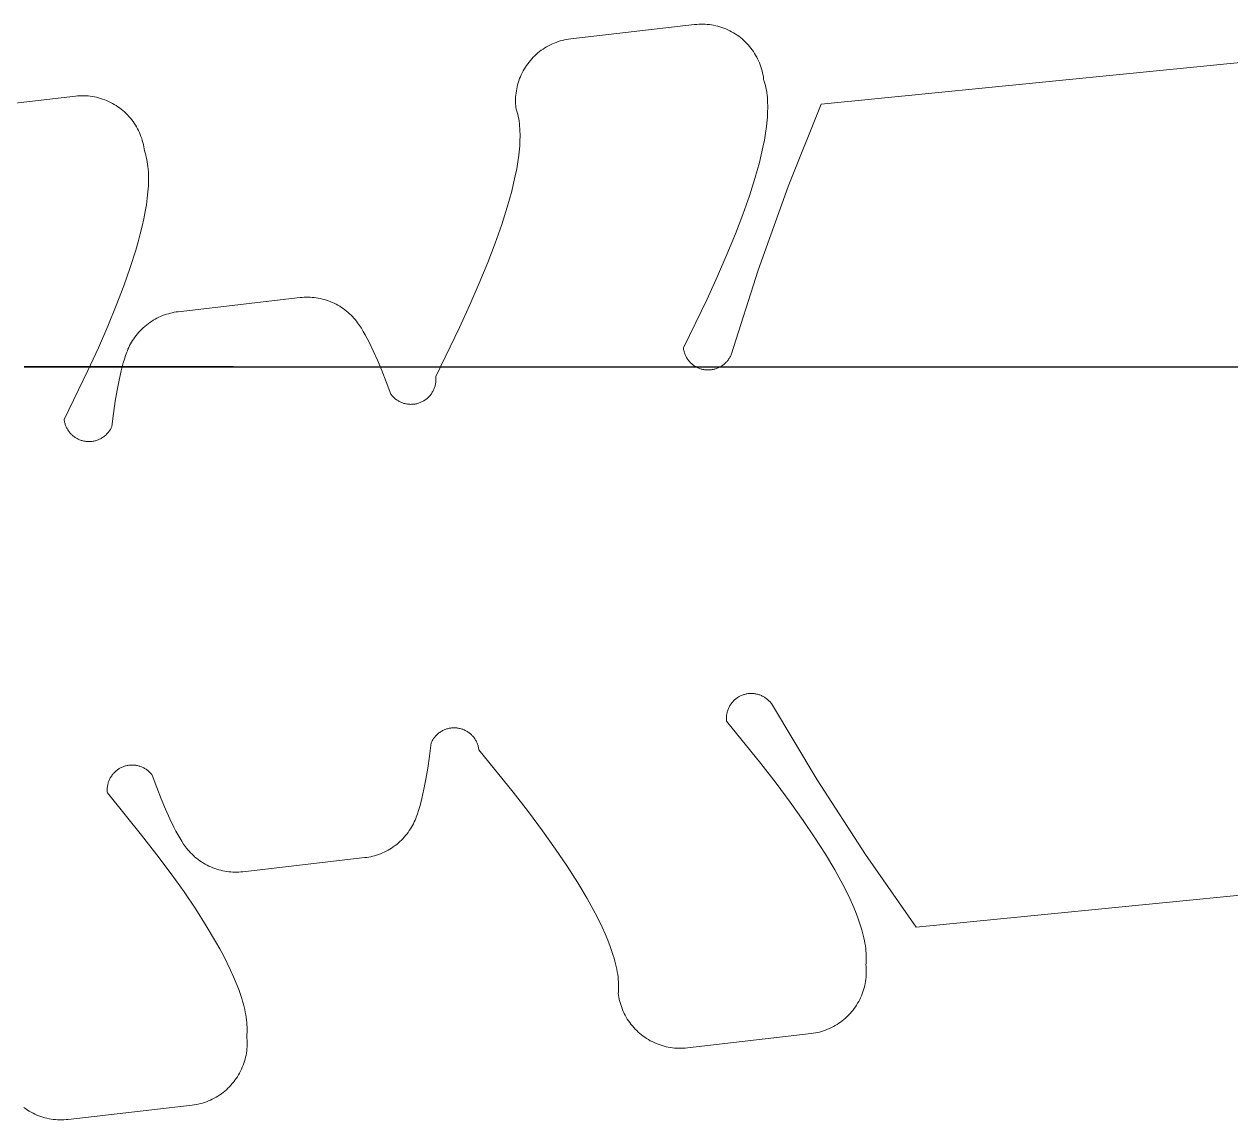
# Model space of a CAD drawing. Header units: millimetres. Extents: x 3958 to 4577, y -3023 to -2712.
# Drawn here: x 4330.97 to 4369.69, y -2828.69 to -2793.54 of the extents above; entities that cross this region are included whole.
import ezdxf

# ---------------------------------------------------------------- set-up
doc = ezdxf.new("R2010")
doc.units = ezdxf.units.MM
doc.header["$MEASUREMENT"] = 0
doc.layers.add('Default', color=6, linetype='Continuous', true_color=0xff00ff)
doc.layers.add('Layer 02', color=3, linetype='Continuous', lineweight=0, true_color=0x00ff00)

msp = doc.modelspace()

# ---------------------------------------------------------------- linework, layer by layer
at = {"layer": 'Default'}
for p, q in [((4337.696, -2804.534), (4330.979, -2804.534)), ((4330.979, -2804.534), (4550.979, -2804.534))]:
    msp.add_line(p, q, dxfattribs=at)
at = {"layer": 'Layer 02'}
for p, q in [((4352.486, -2793.554), (4348.512, -2794.014)), ((4352.554, -2793.548), (4352.486, -2793.554)), ((4352.622, -2793.543), (4352.554, -2793.548)), ((4352.69, -2793.541), (4352.622, -2793.543)), ((4352.758, -2793.542), (4352.69, -2793.541)), ((4352.827, -2793.544), (4352.758, -2793.542)), ((4352.895, -2793.549), (4352.827, -2793.544)), ((4352.963, -2793.557), (4352.895, -2793.549)), ((4353.03, -2793.566), (4352.963, -2793.557)), ((4353.097, -2793.578), (4353.03, -2793.566)), ((4353.164, -2793.592), (4353.097, -2793.578)), ((4353.23, -2793.609), (4353.164, -2793.592)), ((4353.296, -2793.627), (4353.23, -2793.609)), ((4353.361, -2793.648), (4353.296, -2793.627)), ((4353.425, -2793.671), (4353.361, -2793.648)), ((4348.31, -2794.048), (4348.244, -2794.063)), ((4348.377, -2794.034), (4348.31, -2794.048)), ((4348.444, -2794.023), (4348.377, -2794.034)), ((4348.512, -2794.014), (4348.444, -2794.023)), ((4353.489, -2793.697), (4353.425, -2793.671)), ((4353.551, -2793.724), (4353.489, -2793.697)), ((4353.613, -2793.754), (4353.551, -2793.724)), ((4353.673, -2793.786), (4353.613, -2793.754)), ((4353.733, -2793.819), (4353.673, -2793.786)), ((4353.791, -2793.855), (4353.733, -2793.819)), ((4353.848, -2793.893), (4353.791, -2793.855)), ((4353.904, -2793.932), (4353.848, -2793.893)), ((4353.958, -2793.974), (4353.904, -2793.932)), ((4354.011, -2794.017), (4353.958, -2793.974)), ((4354.062, -2794.062), (4354.011, -2794.017)), ((4380.603, -2793.724), (4356.544, -2796.105)), ((4347.513, -2794.422), (4347.46, -2794.465)), ((4347.568, -2794.381), (4347.513, -2794.422)), ((4347.624, -2794.342), (4347.568, -2794.381)), ((4347.681, -2794.305), (4347.624, -2794.342)), ((4347.74, -2794.27), (4347.681, -2794.305)), ((4347.799, -2794.236), (4347.74, -2794.27)), ((4347.86, -2794.205), (4347.799, -2794.236)), ((4347.922, -2794.176), (4347.86, -2794.205)), ((4347.985, -2794.149), (4347.922, -2794.176)), ((4348.048, -2794.125), (4347.985, -2794.149)), ((4348.113, -2794.102), (4348.048, -2794.125)), ((4348.178, -2794.082), (4348.113, -2794.102)), ((4348.244, -2794.063), (4348.178, -2794.082)), ((4354.112, -2794.109), (4354.062, -2794.062)), ((4354.16, -2794.158), (4354.112, -2794.109)), ((4354.206, -2794.208), (4354.16, -2794.158)), ((4354.251, -2794.259), (4354.206, -2794.208)), ((4354.293, -2794.313), (4354.251, -2794.259)), ((4354.335, -2794.367), (4354.293, -2794.313)), ((4354.374, -2794.423), (4354.335, -2794.367)), ((4354.411, -2794.48), (4354.374, -2794.423)), ((4347.133, -2794.812), (4347.093, -2794.868)), ((4347.174, -2794.758), (4347.133, -2794.812)), ((4347.218, -2794.705), (4347.174, -2794.758)), ((4347.263, -2794.654), (4347.218, -2794.705)), ((4347.31, -2794.604), (4347.263, -2794.654)), ((4347.358, -2794.556), (4347.31, -2794.604)), ((4347.408, -2794.51), (4347.358, -2794.556)), ((4347.46, -2794.465), (4347.408, -2794.51)), ((4354.446, -2794.539), (4354.411, -2794.48)), ((4354.479, -2794.599), (4354.446, -2794.539)), ((4354.51, -2794.659), (4354.479, -2794.599)), ((4354.539, -2794.721), (4354.51, -2794.659)), ((4354.566, -2794.784), (4354.539, -2794.721)), ((4354.591, -2794.848), (4354.566, -2794.784)), ((4346.925, -2795.164), (4346.897, -2795.227)), ((4346.954, -2795.103), (4346.925, -2795.164)), ((4346.986, -2795.042), (4346.954, -2795.103)), ((4347.02, -2794.983), (4346.986, -2795.042)), ((4347.056, -2794.925), (4347.02, -2794.983)), ((4347.093, -2794.868), (4347.056, -2794.925)), ((4354.614, -2794.912), (4354.591, -2794.848)), ((4354.634, -2794.977), (4354.614, -2794.912)), ((4354.652, -2795.043), (4354.634, -2794.977)), ((4354.668, -2795.11), (4354.652, -2795.043)), ((4354.682, -2795.176), (4354.668, -2795.11)), ((4354.693, -2795.244), (4354.682, -2795.176)), ((4346.793, -2795.552), (4346.779, -2795.618)), ((4346.809, -2795.485), (4346.793, -2795.552)), ((4346.828, -2795.42), (4346.809, -2795.485)), ((4346.849, -2795.355), (4346.828, -2795.42)), ((4346.872, -2795.29), (4346.849, -2795.355)), ((4346.897, -2795.227), (4346.872, -2795.29)), ((4354.702, -2795.312), (4354.693, -2795.244)), ((4354.713, -2795.344), (4354.702, -2795.312)), ((4354.724, -2795.377), (4354.713, -2795.344)), ((4354.734, -2795.411), (4354.724, -2795.377)), ((4354.743, -2795.445), (4354.734, -2795.411)), ((4354.761, -2795.515), (4354.743, -2795.445)), ((4354.777, -2795.587), (4354.761, -2795.515)), ((4354.791, -2795.661), (4354.777, -2795.587)), ((4332.618, -2795.851), (4328.644, -2796.31)), ((4332.686, -2795.844), (4332.618, -2795.851)), ((4332.754, -2795.84), (4332.686, -2795.844)), ((4332.822, -2795.838), (4332.754, -2795.84)), ((4332.891, -2795.838), (4332.822, -2795.838)), ((4332.959, -2795.841), (4332.891, -2795.838)), ((4333.027, -2795.846), (4332.959, -2795.841)), ((4333.095, -2795.853), (4333.027, -2795.846)), ((4333.162, -2795.863), (4333.095, -2795.853)), ((4333.23, -2795.875), (4333.162, -2795.863)), ((4333.297, -2795.889), (4333.23, -2795.875)), ((4333.363, -2795.905), (4333.297, -2795.889)), ((4333.428, -2795.924), (4333.363, -2795.905)), ((4333.493, -2795.945), (4333.428, -2795.924)), ((4333.558, -2795.968), (4333.493, -2795.945)), ((4333.621, -2795.993), (4333.558, -2795.968)), ((4346.745, -2795.889), (4346.742, -2795.957)), ((4346.742, -2795.957), (4346.742, -2796.026)), ((4346.75, -2795.821), (4346.745, -2795.889)), ((4346.757, -2795.753), (4346.75, -2795.821)), ((4346.767, -2795.686), (4346.757, -2795.753)), ((4346.779, -2795.618), (4346.767, -2795.686)), ((4354.803, -2795.738), (4354.791, -2795.661)), ((4354.813, -2795.816), (4354.803, -2795.738)), ((4354.821, -2795.897), (4354.813, -2795.816)), ((4354.827, -2795.98), (4354.821, -2795.897)), ((4354.831, -2796.066), (4354.827, -2795.98)), ((4333.684, -2796.021), (4333.621, -2795.993)), ((4333.745, -2796.05), (4333.684, -2796.021)), ((4333.806, -2796.082), (4333.745, -2796.05)), ((4333.865, -2796.116), (4333.806, -2796.082)), ((4333.923, -2796.152), (4333.865, -2796.116)), ((4333.98, -2796.189), (4333.923, -2796.152)), ((4334.036, -2796.229), (4333.98, -2796.189)), ((4334.09, -2796.27), (4334.036, -2796.229)), ((4334.143, -2796.314), (4334.09, -2796.27)), ((4334.194, -2796.359), (4334.143, -2796.314)), ((4334.244, -2796.406), (4334.194, -2796.359)), ((4346.742, -2796.026), (4346.744, -2796.094)), ((4346.744, -2796.094), (4346.748, -2796.162)), ((4346.748, -2796.162), (4346.755, -2796.23)), ((4346.755, -2796.23), (4346.766, -2796.263)), ((4346.766, -2796.263), (4346.777, -2796.296)), ((4346.777, -2796.296), (4346.787, -2796.329)), ((4346.787, -2796.329), (4346.796, -2796.363)), ((4346.796, -2796.363), (4346.814, -2796.433)), ((4354.827, -2796.429), (4354.831, -2796.335)), ((4354.833, -2796.153), (4354.831, -2796.066)), ((4354.831, -2796.335), (4354.833, -2796.243)), ((4354.833, -2796.243), (4354.833, -2796.153)), ((4356.544, -2796.105), (4355.489, -2798.753)), ((4334.292, -2796.454), (4334.244, -2796.406)), ((4334.338, -2796.504), (4334.292, -2796.454)), ((4334.383, -2796.556), (4334.338, -2796.504)), ((4334.426, -2796.609), (4334.383, -2796.556)), ((4334.467, -2796.664), (4334.426, -2796.609)), ((4334.506, -2796.72), (4334.467, -2796.664)), ((4334.543, -2796.777), (4334.506, -2796.72)), ((4346.814, -2796.433), (4346.83, -2796.505)), ((4346.83, -2796.505), (4346.844, -2796.58)), ((4346.844, -2796.58), (4346.856, -2796.656)), ((4346.856, -2796.656), (4346.866, -2796.735)), ((4346.866, -2796.735), (4346.873, -2796.816)), ((4354.792, -2796.827), (4354.813, -2796.623)), ((4354.813, -2796.623), (4354.821, -2796.525)), ((4354.821, -2796.525), (4354.827, -2796.429)), ((4334.578, -2796.836), (4334.543, -2796.777)), ((4334.612, -2796.895), (4334.578, -2796.836)), ((4334.643, -2796.956), (4334.612, -2796.895)), ((4334.672, -2797.018), (4334.643, -2796.956)), ((4334.699, -2797.081), (4334.672, -2797.018)), ((4334.723, -2797.144), (4334.699, -2797.081)), ((4334.746, -2797.209), (4334.723, -2797.144)), ((4346.873, -2796.816), (4346.879, -2796.899)), ((4346.879, -2796.899), (4346.883, -2796.984)), ((4346.883, -2796.984), (4346.885, -2797.072)), ((4346.885, -2797.072), (4346.886, -2797.161)), ((4354.725, -2797.26), (4354.762, -2797.039)), ((4354.762, -2797.039), (4354.792, -2796.827)), ((4334.766, -2797.274), (4334.746, -2797.209)), ((4334.785, -2797.34), (4334.766, -2797.274)), ((4334.8, -2797.406), (4334.785, -2797.34)), ((4334.814, -2797.473), (4334.8, -2797.406)), ((4334.825, -2797.54), (4334.814, -2797.473)), ((4346.874, -2797.444), (4346.866, -2797.542)), ((4346.88, -2797.347), (4346.874, -2797.444)), ((4346.884, -2797.253), (4346.88, -2797.347)), ((4346.886, -2797.161), (4346.884, -2797.253)), ((4354.627, -2797.729), (4354.68, -2797.49)), ((4354.68, -2797.49), (4354.725, -2797.26)), ((4334.834, -2797.608), (4334.825, -2797.54)), ((4334.845, -2797.641), (4334.834, -2797.608)), ((4334.856, -2797.674), (4334.845, -2797.641)), ((4334.866, -2797.707), (4334.856, -2797.674)), ((4334.876, -2797.741), (4334.866, -2797.707)), ((4334.894, -2797.811), (4334.876, -2797.741)), ((4334.909, -2797.883), (4334.894, -2797.811)), ((4334.923, -2797.958), (4334.909, -2797.883)), ((4346.845, -2797.746), (4346.815, -2797.958)), ((4346.866, -2797.542), (4346.845, -2797.746)), ((4354.566, -2797.976), (4354.627, -2797.729)), ((4334.935, -2798.034), (4334.923, -2797.958)), ((4334.945, -2798.113), (4334.935, -2798.034)), ((4334.953, -2798.194), (4334.945, -2798.113)), ((4334.959, -2798.277), (4334.953, -2798.194)), ((4334.963, -2798.362), (4334.959, -2798.277)), ((4346.778, -2798.179), (4346.733, -2798.409)), ((4346.815, -2797.958), (4346.778, -2798.179)), ((4354.421, -2798.497), (4354.498, -2798.232)), ((4354.498, -2798.232), (4354.566, -2797.976)), ((4334.959, -2798.725), (4334.963, -2798.631)), ((4334.965, -2798.45), (4334.963, -2798.362)), ((4334.963, -2798.631), (4334.965, -2798.539)), ((4334.965, -2798.539), (4334.965, -2798.45)), ((4346.68, -2798.647), (4346.619, -2798.895)), ((4346.733, -2798.409), (4346.68, -2798.647)), ((4354.244, -2799.053), (4354.421, -2798.497)), ((4334.924, -2799.123), (4334.946, -2798.92)), ((4334.946, -2798.92), (4334.953, -2798.822)), ((4334.953, -2798.822), (4334.959, -2798.725)), ((4346.619, -2798.895), (4346.551, -2799.151)), ((4354.036, -2799.644), (4354.244, -2799.053)), ((4355.489, -2798.753), (4354.527, -2801.435)), ((4334.857, -2799.557), (4334.895, -2799.336)), ((4334.895, -2799.336), (4334.924, -2799.123)), ((4346.474, -2799.416), (4346.297, -2799.972)), ((4346.551, -2799.151), (4346.474, -2799.416)), ((4334.759, -2800.025), (4334.812, -2799.787)), ((4334.812, -2799.787), (4334.857, -2799.557)), ((4353.797, -2800.27), (4354.036, -2799.644)), ((4334.699, -2800.272), (4334.759, -2800.025)), ((4346.297, -2799.972), (4346.089, -2800.563)), ((4334.553, -2800.793), (4334.63, -2800.529)), ((4334.63, -2800.529), (4334.699, -2800.272)), ((4346.089, -2800.563), (4345.85, -2801.189)), ((4353.526, -2800.932), (4353.797, -2800.27)), ((4334.377, -2801.35), (4334.553, -2800.793)), ((4353.223, -2801.628), (4353.526, -2800.932)), ((4334.169, -2801.941), (4334.377, -2801.35)), ((4345.85, -2801.189), (4345.579, -2801.85)), ((4352.889, -2802.36), (4353.223, -2801.628)), ((4354.527, -2801.435), (4353.658, -2804.15)), ((4333.929, -2802.567), (4334.169, -2801.941)), ((4345.579, -2801.85), (4345.276, -2802.547)), ((4333.658, -2803.228), (4333.929, -2802.567)), ((4339.83, -2802.316), (4335.916, -2802.768)), ((4339.893, -2802.309), (4339.83, -2802.316)), ((4339.957, -2802.305), (4339.893, -2802.309)), ((4340.021, -2802.303), (4339.957, -2802.305)), ((4340.085, -2802.302), (4340.021, -2802.303)), ((4340.15, -2802.304), (4340.085, -2802.302)), ((4340.215, -2802.308), (4340.15, -2802.304)), ((4340.281, -2802.315), (4340.215, -2802.308)), ((4340.346, -2802.323), (4340.281, -2802.315)), ((4340.412, -2802.333), (4340.346, -2802.323)), ((4340.477, -2802.346), (4340.412, -2802.333)), ((4340.542, -2802.361), (4340.477, -2802.346)), ((4340.607, -2802.379), (4340.542, -2802.361)), ((4340.671, -2802.398), (4340.607, -2802.379)), ((4340.735, -2802.42), (4340.671, -2802.398)), ((4340.798, -2802.443), (4340.735, -2802.42)), ((4340.86, -2802.469), (4340.798, -2802.443)), ((4340.921, -2802.497), (4340.86, -2802.469)), ((4340.982, -2802.527), (4340.921, -2802.497)), ((4341.041, -2802.559), (4340.982, -2802.527)), ((4341.099, -2802.593), (4341.041, -2802.559)), ((4345.276, -2802.547), (4344.942, -2803.278)), ((4352.127, -2803.928), (4352.889, -2802.36)), ((4335.294, -2802.945), (4335.234, -2802.975)), ((4335.354, -2802.918), (4335.294, -2802.945)), ((4335.416, -2802.893), (4335.354, -2802.918)), ((4335.478, -2802.87), (4335.416, -2802.893)), ((4335.54, -2802.849), (4335.478, -2802.87)), ((4335.603, -2802.83), (4335.54, -2802.849)), ((4335.665, -2802.813), (4335.603, -2802.83)), ((4335.728, -2802.799), (4335.665, -2802.813)), ((4335.791, -2802.786), (4335.728, -2802.799)), ((4335.854, -2802.776), (4335.791, -2802.786)), ((4335.916, -2802.768), (4335.854, -2802.776)), ((4341.156, -2802.629), (4341.099, -2802.593)), ((4341.211, -2802.667), (4341.156, -2802.629)), ((4341.265, -2802.706), (4341.211, -2802.667)), ((4341.317, -2802.747), (4341.265, -2802.706)), ((4341.368, -2802.789), (4341.317, -2802.747)), ((4341.417, -2802.833), (4341.368, -2802.789)), ((4341.464, -2802.878), (4341.417, -2802.833)), ((4341.509, -2802.924), (4341.464, -2802.878)), ((4341.553, -2802.972), (4341.509, -2802.924)), ((4333.355, -2803.925), (4333.658, -2803.228)), ((4334.745, -2803.328), (4334.698, -2803.375)), ((4334.793, -2803.281), (4334.745, -2803.328)), ((4334.844, -2803.237), (4334.793, -2803.281)), ((4334.896, -2803.194), (4334.844, -2803.237)), ((4334.949, -2803.153), (4334.896, -2803.194)), ((4335.004, -2803.113), (4334.949, -2803.153)), ((4335.059, -2803.076), (4335.004, -2803.113)), ((4335.117, -2803.04), (4335.059, -2803.076)), ((4335.175, -2803.006), (4335.117, -2803.04)), ((4335.234, -2802.975), (4335.175, -2803.006)), ((4341.595, -2803.02), (4341.553, -2802.972)), ((4341.635, -2803.07), (4341.595, -2803.02)), ((4341.673, -2803.12), (4341.635, -2803.07)), ((4341.703, -2803.161), (4341.673, -2803.12)), ((4341.733, -2803.205), (4341.703, -2803.161)), ((4341.794, -2803.298), (4341.733, -2803.205)), ((4341.856, -2803.398), (4341.794, -2803.298)), ((4344.942, -2803.278), (4344.18, -2804.847)), ((4334.454, -2803.688), (4334.42, -2803.744)), ((4334.49, -2803.633), (4334.454, -2803.688)), ((4334.528, -2803.58), (4334.49, -2803.633)), ((4334.567, -2803.527), (4334.528, -2803.58)), ((4334.609, -2803.475), (4334.567, -2803.527)), ((4334.652, -2803.425), (4334.609, -2803.475)), ((4334.698, -2803.375), (4334.652, -2803.425)), ((4341.918, -2803.507), (4341.856, -2803.398)), ((4341.982, -2803.623), (4341.918, -2803.507)), ((4342.046, -2803.746), (4341.982, -2803.623)), ((4333.022, -2804.656), (4333.355, -2803.925)), ((4334.267, -2804.068), (4334.229, -2804.172)), ((4334.286, -2804.019), (4334.267, -2804.068)), ((4334.306, -2803.971), (4334.286, -2804.019)), ((4334.331, -2803.914), (4334.306, -2803.971)), ((4334.359, -2803.856), (4334.331, -2803.914)), ((4334.389, -2803.8), (4334.359, -2803.856)), ((4334.42, -2803.744), (4334.389, -2803.8)), ((4342.178, -2804.017), (4342.046, -2803.746)), ((4342.313, -2804.319), (4342.178, -2804.017)), ((4352.131, -2803.956), (4352.127, -2803.928)), ((4352.135, -2803.983), (4352.131, -2803.956)), ((4352.141, -2804.01), (4352.135, -2803.983)), ((4352.147, -2804.037), (4352.141, -2804.01)), ((4352.155, -2804.063), (4352.147, -2804.037)), ((4352.163, -2804.09), (4352.155, -2804.063)), ((4352.172, -2804.116), (4352.163, -2804.09)), ((4352.182, -2804.142), (4352.172, -2804.116)), ((4334.155, -2804.404), (4334.12, -2804.531)), ((4334.192, -2804.284), (4334.155, -2804.404)), ((4334.229, -2804.172), (4334.192, -2804.284)), ((4342.452, -2804.653), (4342.313, -2804.319)), ((4352.193, -2804.167), (4352.182, -2804.142)), ((4352.205, -2804.192), (4352.193, -2804.167)), ((4352.218, -2804.216), (4352.205, -2804.192)), ((4352.231, -2804.24), (4352.218, -2804.216)), ((4352.245, -2804.264), (4352.231, -2804.24)), ((4352.261, -2804.287), (4352.245, -2804.264)), ((4352.277, -2804.31), (4352.261, -2804.287)), ((4352.293, -2804.332), (4352.277, -2804.31)), ((4352.311, -2804.353), (4352.293, -2804.332)), ((4352.329, -2804.374), (4352.311, -2804.353)), ((4352.348, -2804.394), (4352.329, -2804.374)), ((4352.367, -2804.413), (4352.348, -2804.394)), ((4352.388, -2804.432), (4352.367, -2804.413)), ((4352.409, -2804.45), (4352.388, -2804.432)), ((4352.43, -2804.468), (4352.409, -2804.45)), ((4352.452, -2804.484), (4352.43, -2804.468)), ((4352.475, -2804.5), (4352.452, -2804.484)), ((4352.498, -2804.515), (4352.475, -2804.5)), ((4353.361, -2804.505), (4353.338, -2804.52)), ((4353.384, -2804.489), (4353.361, -2804.505)), ((4353.406, -2804.473), (4353.384, -2804.489)), ((4353.428, -2804.456), (4353.406, -2804.473)), ((4353.449, -2804.438), (4353.428, -2804.456)), ((4353.469, -2804.42), (4353.449, -2804.438)), ((4353.489, -2804.4), (4353.469, -2804.42)), ((4353.508, -2804.38), (4353.489, -2804.4)), ((4353.527, -2804.36), (4353.508, -2804.38)), ((4353.544, -2804.339), (4353.527, -2804.36)), ((4353.561, -2804.317), (4353.544, -2804.339)), ((4353.578, -2804.294), (4353.561, -2804.317)), ((4353.593, -2804.272), (4353.578, -2804.294)), ((4353.608, -2804.248), (4353.593, -2804.272)), ((4353.621, -2804.224), (4353.608, -2804.248)), ((4353.634, -2804.2), (4353.621, -2804.224)), ((4353.646, -2804.175), (4353.634, -2804.2)), ((4353.658, -2804.15), (4353.646, -2804.175)), ((4332.259, -2806.225), (4333.022, -2804.656)), ((4334.085, -2804.667), (4334.019, -2804.961)), ((4334.12, -2804.531), (4334.085, -2804.667)), ((4342.594, -2805.017), (4342.452, -2804.653)), ((4344.18, -2804.847), (4344.183, -2804.874)), ((4344.183, -2804.874), (4344.184, -2804.902)), ((4352.522, -2804.529), (4352.498, -2804.515)), ((4352.546, -2804.543), (4352.522, -2804.529)), ((4352.57, -2804.555), (4352.546, -2804.543)), ((4352.595, -2804.567), (4352.57, -2804.555)), ((4352.621, -2804.578), (4352.595, -2804.567)), ((4352.647, -2804.588), (4352.621, -2804.578)), ((4352.673, -2804.597), (4352.647, -2804.588)), ((4352.699, -2804.605), (4352.673, -2804.597)), ((4352.726, -2804.612), (4352.699, -2804.605)), ((4352.753, -2804.618), (4352.726, -2804.612)), ((4352.78, -2804.624), (4352.753, -2804.618)), ((4352.807, -2804.628), (4352.78, -2804.624)), ((4352.834, -2804.632), (4352.807, -2804.628)), ((4352.862, -2804.634), (4352.834, -2804.632)), ((4352.89, -2804.636), (4352.862, -2804.634)), ((4352.917, -2804.636), (4352.89, -2804.636)), ((4352.945, -2804.636), (4352.917, -2804.636)), ((4352.972, -2804.635), (4352.945, -2804.636)), ((4353, -2804.633), (4352.972, -2804.635)), ((4353.027, -2804.629), (4353, -2804.633)), ((4353.055, -2804.625), (4353.027, -2804.629)), ((4353.082, -2804.62), (4353.055, -2804.625)), ((4353.109, -2804.614), (4353.082, -2804.62)), ((4353.136, -2804.607), (4353.109, -2804.614)), ((4353.162, -2804.599), (4353.136, -2804.607)), ((4353.188, -2804.591), (4353.162, -2804.599)), ((4353.214, -2804.581), (4353.188, -2804.591)), ((4353.24, -2804.571), (4353.214, -2804.581)), ((4353.265, -2804.559), (4353.24, -2804.571)), ((4353.289, -2804.547), (4353.265, -2804.559)), ((4353.314, -2804.534), (4353.289, -2804.547)), ((4353.338, -2804.52), (4353.314, -2804.534)), ((4334.019, -2804.961), (4333.957, -2805.285)), ((4342.74, -2805.412), (4342.594, -2805.017)), ((4344.11, -2805.278), (4344.098, -2805.302)), ((4344.121, -2805.252), (4344.11, -2805.278)), ((4344.131, -2805.227), (4344.121, -2805.252)), ((4344.141, -2805.201), (4344.131, -2805.227)), ((4344.15, -2805.175), (4344.141, -2805.201)), ((4344.157, -2805.148), (4344.15, -2805.175)), ((4344.164, -2805.121), (4344.157, -2805.148)), ((4344.17, -2805.094), (4344.164, -2805.121)), ((4344.175, -2805.067), (4344.17, -2805.094)), ((4344.179, -2805.04), (4344.175, -2805.067)), ((4344.182, -2805.012), (4344.179, -2805.04)), ((4344.184, -2804.985), (4344.182, -2805.012)), ((4344.184, -2804.902), (4344.185, -2804.93)), ((4344.185, -2804.957), (4344.184, -2804.985)), ((4344.185, -2804.93), (4344.185, -2804.957)), ((4333.897, -2805.641), (4333.842, -2806.028)), ((4333.957, -2805.285), (4333.897, -2805.641)), ((4342.757, -2805.434), (4342.74, -2805.412)), ((4342.774, -2805.455), (4342.757, -2805.434)), ((4342.792, -2805.476), (4342.774, -2805.455)), ((4342.811, -2805.496), (4342.792, -2805.476)), ((4342.831, -2805.516), (4342.811, -2805.496)), ((4342.851, -2805.534), (4342.831, -2805.516)), ((4342.872, -2805.552), (4342.851, -2805.534)), ((4342.893, -2805.57), (4342.872, -2805.552)), ((4342.915, -2805.586), (4342.893, -2805.57)), ((4342.938, -2805.602), (4342.915, -2805.586)), ((4342.961, -2805.617), (4342.938, -2805.602)), ((4342.985, -2805.631), (4342.961, -2805.617)), ((4343.009, -2805.645), (4342.985, -2805.631)), ((4343.034, -2805.657), (4343.009, -2805.645)), ((4343.059, -2805.669), (4343.034, -2805.657)), ((4343.084, -2805.68), (4343.059, -2805.669)), ((4343.728, -2805.662), (4343.703, -2805.673)), ((4343.753, -2805.649), (4343.728, -2805.662)), ((4343.777, -2805.636), (4343.753, -2805.649)), ((4343.801, -2805.622), (4343.777, -2805.636)), ((4343.824, -2805.608), (4343.801, -2805.622)), ((4343.847, -2805.592), (4343.824, -2805.608)), ((4343.869, -2805.576), (4343.847, -2805.592)), ((4343.891, -2805.559), (4343.869, -2805.576)), ((4343.912, -2805.541), (4343.891, -2805.559)), ((4343.933, -2805.522), (4343.912, -2805.541)), ((4343.952, -2805.503), (4343.933, -2805.522)), ((4343.972, -2805.483), (4343.952, -2805.503)), ((4343.99, -2805.462), (4343.972, -2805.483)), ((4344.008, -2805.441), (4343.99, -2805.462)), ((4344.025, -2805.419), (4344.008, -2805.441)), ((4344.041, -2805.397), (4344.025, -2805.419)), ((4344.056, -2805.374), (4344.041, -2805.397)), ((4344.071, -2805.351), (4344.056, -2805.374)), ((4344.085, -2805.327), (4344.071, -2805.351)), ((4344.098, -2805.302), (4344.085, -2805.327)), ((4333.842, -2806.028), (4333.79, -2806.446)), ((4343.11, -2805.69), (4343.084, -2805.68)), ((4343.136, -2805.699), (4343.11, -2805.69)), ((4343.162, -2805.707), (4343.136, -2805.699)), ((4343.189, -2805.714), (4343.162, -2805.707)), ((4343.216, -2805.721), (4343.189, -2805.714)), ((4343.243, -2805.726), (4343.216, -2805.721)), ((4343.27, -2805.73), (4343.243, -2805.726)), ((4343.298, -2805.734), (4343.27, -2805.73)), ((4343.325, -2805.737), (4343.298, -2805.734)), ((4343.353, -2805.738), (4343.325, -2805.737)), ((4343.38, -2805.739), (4343.353, -2805.738)), ((4343.408, -2805.738), (4343.38, -2805.739)), ((4343.436, -2805.737), (4343.408, -2805.738)), ((4343.463, -2805.735), (4343.436, -2805.737)), ((4343.491, -2805.732), (4343.463, -2805.735)), ((4343.518, -2805.728), (4343.491, -2805.732)), ((4343.545, -2805.723), (4343.518, -2805.728)), ((4343.572, -2805.717), (4343.545, -2805.723)), ((4343.599, -2805.71), (4343.572, -2805.717)), ((4343.625, -2805.702), (4343.599, -2805.71)), ((4343.651, -2805.693), (4343.625, -2805.702)), ((4343.677, -2805.684), (4343.651, -2805.693)), ((4343.703, -2805.673), (4343.677, -2805.684)), ((4332.263, -2806.252), (4332.259, -2806.225)), ((4332.267, -2806.279), (4332.263, -2806.252)), ((4332.273, -2806.307), (4332.267, -2806.279)), ((4332.279, -2806.333), (4332.273, -2806.307)), ((4332.287, -2806.36), (4332.279, -2806.333)), ((4332.295, -2806.386), (4332.287, -2806.36)), ((4332.304, -2806.412), (4332.295, -2806.386)), ((4332.314, -2806.438), (4332.304, -2806.412)), ((4332.325, -2806.463), (4332.314, -2806.438)), ((4332.337, -2806.488), (4332.325, -2806.463)), ((4332.35, -2806.513), (4332.337, -2806.488)), ((4332.363, -2806.537), (4332.35, -2806.513)), ((4332.378, -2806.561), (4332.363, -2806.537)), ((4332.393, -2806.584), (4332.378, -2806.561)), ((4332.409, -2806.606), (4332.393, -2806.584)), ((4332.426, -2806.628), (4332.409, -2806.606)), ((4332.443, -2806.65), (4332.426, -2806.628)), ((4332.461, -2806.67), (4332.443, -2806.65)), ((4332.48, -2806.691), (4332.461, -2806.67)), ((4332.5, -2806.71), (4332.48, -2806.691)), ((4332.52, -2806.729), (4332.5, -2806.71)), ((4332.541, -2806.747), (4332.52, -2806.729)), ((4332.562, -2806.764), (4332.541, -2806.747)), ((4332.585, -2806.781), (4332.562, -2806.764)), ((4332.607, -2806.797), (4332.585, -2806.781)), ((4332.63, -2806.812), (4332.607, -2806.797)), ((4332.654, -2806.826), (4332.63, -2806.812)), ((4332.678, -2806.839), (4332.654, -2806.826)), ((4333.446, -2806.83), (4333.422, -2806.843)), ((4333.47, -2806.816), (4333.446, -2806.83)), ((4333.493, -2806.802), (4333.47, -2806.816)), ((4333.516, -2806.786), (4333.493, -2806.802)), ((4333.538, -2806.77), (4333.516, -2806.786)), ((4333.56, -2806.753), (4333.538, -2806.77)), ((4333.581, -2806.735), (4333.56, -2806.753)), ((4333.602, -2806.716), (4333.581, -2806.735)), ((4333.621, -2806.697), (4333.602, -2806.716)), ((4333.641, -2806.677), (4333.621, -2806.697)), ((4333.659, -2806.656), (4333.641, -2806.677)), ((4333.677, -2806.635), (4333.659, -2806.656)), ((4333.694, -2806.613), (4333.677, -2806.635)), ((4333.71, -2806.591), (4333.694, -2806.613)), ((4333.725, -2806.568), (4333.71, -2806.591)), ((4333.74, -2806.545), (4333.725, -2806.568)), ((4333.754, -2806.521), (4333.74, -2806.545)), ((4333.767, -2806.496), (4333.754, -2806.521)), ((4333.779, -2806.472), (4333.767, -2806.496)), ((4333.79, -2806.446), (4333.779, -2806.472)), ((4332.703, -2806.852), (4332.678, -2806.839)), ((4332.728, -2806.864), (4332.703, -2806.852)), ((4332.753, -2806.874), (4332.728, -2806.864)), ((4332.779, -2806.884), (4332.753, -2806.874)), ((4332.805, -2806.893), (4332.779, -2806.884)), ((4332.831, -2806.901), (4332.805, -2806.893)), ((4332.858, -2806.909), (4332.831, -2806.901)), ((4332.885, -2806.915), (4332.858, -2806.909)), ((4332.912, -2806.92), (4332.885, -2806.915)), ((4332.939, -2806.925), (4332.912, -2806.92)), ((4332.967, -2806.928), (4332.939, -2806.925)), ((4332.994, -2806.931), (4332.967, -2806.928)), ((4333.022, -2806.932), (4332.994, -2806.931)), ((4333.049, -2806.933), (4333.022, -2806.932)), ((4333.077, -2806.933), (4333.049, -2806.933)), ((4333.105, -2806.931), (4333.077, -2806.933)), ((4333.132, -2806.929), (4333.105, -2806.931)), ((4333.16, -2806.926), (4333.132, -2806.929)), ((4333.187, -2806.922), (4333.16, -2806.926)), ((4333.214, -2806.917), (4333.187, -2806.922)), ((4333.241, -2806.911), (4333.214, -2806.917)), ((4333.268, -2806.904), (4333.241, -2806.911)), ((4333.294, -2806.896), (4333.268, -2806.904)), ((4333.32, -2806.887), (4333.294, -2806.896)), ((4333.346, -2806.878), (4333.32, -2806.887)), ((4333.372, -2806.867), (4333.346, -2806.878)), ((4333.397, -2806.856), (4333.372, -2806.867)), ((4333.422, -2806.843), (4333.397, -2806.856)), ((4353.65, -2815.355), (4353.667, -2815.333)), ((4353.667, -2815.333), (4353.684, -2815.311)), ((4353.684, -2815.311), (4353.701, -2815.29)), ((4353.701, -2815.29), (4353.72, -2815.269)), ((4353.72, -2815.269), (4353.739, -2815.249)), ((4353.739, -2815.249), (4353.759, -2815.23)), ((4353.759, -2815.23), (4353.779, -2815.211)), ((4353.779, -2815.211), (4353.8, -2815.193)), ((4353.8, -2815.193), (4353.822, -2815.176)), ((4353.822, -2815.176), (4353.844, -2815.16)), ((4353.844, -2815.16), (4353.867, -2815.144)), ((4353.867, -2815.144), (4353.89, -2815.13)), ((4353.89, -2815.13), (4353.914, -2815.116)), ((4353.914, -2815.116), (4353.938, -2815.103)), ((4353.938, -2815.103), (4353.963, -2815.09)), ((4353.963, -2815.09), (4353.988, -2815.079)), ((4353.988, -2815.079), (4354.014, -2815.068)), ((4354.014, -2815.068), (4354.04, -2815.059)), ((4354.04, -2815.059), (4354.066, -2815.05)), ((4354.066, -2815.05), (4354.092, -2815.042)), ((4354.092, -2815.042), (4354.119, -2815.035)), ((4354.119, -2815.035), (4354.146, -2815.029)), ((4354.146, -2815.029), (4354.173, -2815.024)), ((4354.173, -2815.024), (4354.201, -2815.02)), ((4354.201, -2815.02), (4354.228, -2815.017)), ((4354.228, -2815.017), (4354.256, -2815.015)), ((4354.256, -2815.015), (4354.283, -2815.014)), ((4354.283, -2815.014), (4354.311, -2815.013)), ((4354.311, -2815.013), (4354.338, -2815.014)), ((4354.338, -2815.014), (4354.366, -2815.015)), ((4354.366, -2815.015), (4354.394, -2815.018)), ((4354.394, -2815.018), (4354.421, -2815.021)), ((4354.421, -2815.021), (4354.448, -2815.026)), ((4354.448, -2815.026), (4354.475, -2815.031)), ((4354.475, -2815.031), (4354.502, -2815.038)), ((4354.502, -2815.038), (4354.529, -2815.045)), ((4354.529, -2815.045), (4354.555, -2815.053)), ((4354.555, -2815.053), (4354.581, -2815.062)), ((4354.581, -2815.062), (4354.607, -2815.072)), ((4354.607, -2815.072), (4354.632, -2815.083)), ((4354.632, -2815.083), (4354.657, -2815.095)), ((4354.657, -2815.095), (4354.682, -2815.107)), ((4354.682, -2815.107), (4354.706, -2815.12)), ((4354.706, -2815.12), (4354.73, -2815.135)), ((4354.73, -2815.135), (4354.753, -2815.15)), ((4354.753, -2815.15), (4354.776, -2815.166)), ((4354.776, -2815.166), (4354.798, -2815.182)), ((4354.798, -2815.182), (4354.819, -2815.2)), ((4354.819, -2815.2), (4354.84, -2815.218)), ((4354.84, -2815.218), (4354.86, -2815.236)), ((4354.86, -2815.236), (4354.88, -2815.256)), ((4354.88, -2815.256), (4354.899, -2815.276)), ((4354.899, -2815.276), (4354.917, -2815.297)), ((4354.917, -2815.297), (4354.935, -2815.318)), ((4354.935, -2815.318), (4354.951, -2815.34)), ((4354.951, -2815.34), (4356.417, -2817.785)), ((4353.509, -2815.74), (4353.512, -2815.712)), ((4353.512, -2815.712), (4353.516, -2815.685)), ((4353.516, -2815.685), (4353.521, -2815.658)), ((4353.521, -2815.658), (4353.527, -2815.631)), ((4353.527, -2815.631), (4353.534, -2815.604)), ((4353.534, -2815.604), (4353.542, -2815.577)), ((4353.542, -2815.577), (4353.55, -2815.551)), ((4353.55, -2815.551), (4353.56, -2815.525)), ((4353.56, -2815.525), (4353.57, -2815.5)), ((4353.57, -2815.5), (4353.581, -2815.474)), ((4353.581, -2815.474), (4353.593, -2815.45)), ((4353.593, -2815.45), (4353.606, -2815.425)), ((4353.606, -2815.425), (4353.62, -2815.401)), ((4353.62, -2815.401), (4353.635, -2815.378)), ((4353.635, -2815.378), (4353.65, -2815.355)), ((4344.637, -2816.127), (4344.664, -2816.123)), ((4344.664, -2816.123), (4344.691, -2816.119)), ((4344.691, -2816.119), (4344.719, -2816.117)), ((4344.719, -2816.117), (4344.746, -2816.116)), ((4344.746, -2816.116), (4344.774, -2816.116)), ((4344.774, -2816.116), (4344.802, -2816.116)), ((4344.802, -2816.116), (4344.829, -2816.118)), ((4344.829, -2816.118), (4344.857, -2816.12)), ((4344.857, -2816.12), (4344.884, -2816.124)), ((4344.884, -2816.124), (4344.911, -2816.128)), ((4353.506, -2815.795), (4353.507, -2815.767)), ((4353.506, -2815.822), (4353.506, -2815.795)), ((4353.507, -2815.85), (4353.506, -2815.822)), ((4353.507, -2815.767), (4353.509, -2815.74)), ((4353.509, -2815.878), (4353.507, -2815.85)), ((4353.511, -2815.905), (4353.509, -2815.878)), ((4354.611, -2817.258), (4353.511, -2815.905)), ((4344.07, -2816.528), (4344.084, -2816.504)), ((4344.084, -2816.504), (4344.098, -2816.48)), ((4344.098, -2816.48), (4344.114, -2816.458)), ((4344.114, -2816.458), (4344.13, -2816.435)), ((4344.13, -2816.435), (4344.147, -2816.413)), ((4344.147, -2816.413), (4344.165, -2816.392)), ((4344.165, -2816.392), (4344.183, -2816.372)), ((4344.183, -2816.372), (4344.202, -2816.352)), ((4344.202, -2816.352), (4344.222, -2816.332)), ((4344.222, -2816.332), (4344.242, -2816.314)), ((4344.242, -2816.314), (4344.263, -2816.296)), ((4344.263, -2816.296), (4344.285, -2816.279)), ((4344.285, -2816.279), (4344.307, -2816.263)), ((4344.307, -2816.263), (4344.33, -2816.247)), ((4344.33, -2816.247), (4344.354, -2816.232)), ((4344.354, -2816.232), (4344.377, -2816.218)), ((4344.377, -2816.218), (4344.402, -2816.205)), ((4344.402, -2816.205), (4344.426, -2816.193)), ((4344.426, -2816.193), (4344.452, -2816.181)), ((4344.452, -2816.181), (4344.477, -2816.171)), ((4344.477, -2816.171), (4344.503, -2816.161)), ((4344.503, -2816.161), (4344.529, -2816.153)), ((4344.529, -2816.153), (4344.556, -2816.145)), ((4344.556, -2816.145), (4344.582, -2816.138)), ((4344.582, -2816.138), (4344.609, -2816.132)), ((4344.609, -2816.132), (4344.637, -2816.127)), ((4344.911, -2816.128), (4344.938, -2816.134)), ((4344.938, -2816.134), (4344.965, -2816.14)), ((4344.965, -2816.14), (4344.992, -2816.147)), ((4344.992, -2816.147), (4345.018, -2816.155)), ((4345.018, -2816.155), (4345.045, -2816.164)), ((4345.045, -2816.164), (4345.07, -2816.174)), ((4345.07, -2816.174), (4345.096, -2816.185)), ((4345.096, -2816.185), (4345.121, -2816.197)), ((4345.121, -2816.197), (4345.145, -2816.209)), ((4345.145, -2816.209), (4345.169, -2816.223)), ((4345.169, -2816.223), (4345.193, -2816.237)), ((4345.193, -2816.237), (4345.216, -2816.252)), ((4345.216, -2816.252), (4345.239, -2816.268)), ((4345.239, -2816.268), (4345.261, -2816.284)), ((4345.261, -2816.284), (4345.283, -2816.302)), ((4345.283, -2816.302), (4345.303, -2816.32)), ((4345.303, -2816.32), (4345.324, -2816.339)), ((4345.324, -2816.339), (4345.343, -2816.358)), ((4345.343, -2816.358), (4345.362, -2816.378)), ((4345.362, -2816.378), (4345.38, -2816.399)), ((4345.38, -2816.399), (4345.398, -2816.42)), ((4345.398, -2816.42), (4345.415, -2816.442)), ((4345.415, -2816.442), (4345.431, -2816.465)), ((4345.431, -2816.465), (4345.446, -2816.488)), ((4345.446, -2816.488), (4345.46, -2816.512)), ((4345.46, -2816.512), (4345.474, -2816.536)), ((4343.982, -2817.02), (4344.033, -2816.602)), ((4344.033, -2816.602), (4344.045, -2816.577)), ((4344.045, -2816.577), (4344.057, -2816.552)), ((4344.057, -2816.552), (4344.07, -2816.528)), ((4345.474, -2816.536), (4345.486, -2816.56)), ((4345.486, -2816.56), (4345.498, -2816.585)), ((4345.498, -2816.585), (4345.509, -2816.61)), ((4345.509, -2816.61), (4345.519, -2816.636)), ((4345.519, -2816.636), (4345.528, -2816.662)), ((4345.528, -2816.662), (4345.537, -2816.689)), ((4345.537, -2816.689), (4345.544, -2816.715)), ((4345.544, -2816.715), (4345.551, -2816.742)), ((4345.551, -2816.742), (4345.556, -2816.769)), ((4345.556, -2816.769), (4345.561, -2816.796)), ((4345.561, -2816.796), (4345.564, -2816.824)), ((4345.564, -2816.824), (4346.664, -2818.177)), ((4343.926, -2817.407), (4343.982, -2817.02)), ((4355.103, -2817.894), (4354.611, -2817.258)), ((4333.767, -2817.674), (4333.783, -2817.651)), ((4333.783, -2817.651), (4333.799, -2817.629)), ((4333.799, -2817.629), (4333.816, -2817.607)), ((4333.816, -2817.607), (4333.834, -2817.586)), ((4333.834, -2817.586), (4333.852, -2817.566)), ((4333.852, -2817.566), (4333.871, -2817.546)), ((4333.871, -2817.546), (4333.891, -2817.526)), ((4333.891, -2817.526), (4333.911, -2817.508)), ((4333.911, -2817.508), (4333.932, -2817.49)), ((4333.932, -2817.49), (4333.954, -2817.473)), ((4333.954, -2817.473), (4333.976, -2817.457)), ((4333.976, -2817.457), (4333.999, -2817.441)), ((4333.999, -2817.441), (4334.023, -2817.426)), ((4334.023, -2817.426), (4334.046, -2817.412)), ((4334.046, -2817.412), (4334.071, -2817.399)), ((4334.071, -2817.399), (4334.096, -2817.387)), ((4334.096, -2817.387), (4334.121, -2817.376)), ((4334.121, -2817.376), (4334.146, -2817.365)), ((4334.146, -2817.365), (4334.172, -2817.355)), ((4334.172, -2817.355), (4334.198, -2817.347)), ((4334.198, -2817.347), (4334.225, -2817.339)), ((4334.225, -2817.339), (4334.252, -2817.332)), ((4334.252, -2817.332), (4334.278, -2817.326)), ((4334.278, -2817.326), (4334.306, -2817.321)), ((4334.306, -2817.321), (4334.333, -2817.317)), ((4334.333, -2817.317), (4334.36, -2817.314)), ((4334.36, -2817.314), (4334.388, -2817.311)), ((4334.388, -2817.311), (4334.415, -2817.31)), ((4334.415, -2817.31), (4334.443, -2817.31)), ((4334.443, -2817.31), (4334.471, -2817.31)), ((4334.471, -2817.31), (4334.498, -2817.312)), ((4334.498, -2817.312), (4334.526, -2817.315)), ((4334.526, -2817.315), (4334.553, -2817.318)), ((4334.553, -2817.318), (4334.58, -2817.322)), ((4334.58, -2817.322), (4334.608, -2817.328)), ((4334.608, -2817.328), (4334.634, -2817.334)), ((4334.634, -2817.334), (4334.661, -2817.341)), ((4334.661, -2817.341), (4334.687, -2817.35)), ((4334.687, -2817.35), (4334.714, -2817.359)), ((4334.714, -2817.359), (4334.739, -2817.369)), ((4334.739, -2817.369), (4334.765, -2817.379)), ((4334.765, -2817.379), (4334.79, -2817.391)), ((4334.79, -2817.391), (4334.814, -2817.404)), ((4334.814, -2817.404), (4334.839, -2817.417)), ((4334.839, -2817.417), (4334.862, -2817.431)), ((4334.862, -2817.431), (4334.885, -2817.446)), ((4334.885, -2817.446), (4334.908, -2817.462)), ((4334.908, -2817.462), (4334.93, -2817.479)), ((4334.93, -2817.479), (4334.952, -2817.496)), ((4334.952, -2817.496), (4334.972, -2817.514)), ((4334.972, -2817.514), (4334.993, -2817.533)), ((4334.993, -2817.533), (4335.012, -2817.552)), ((4335.012, -2817.552), (4335.031, -2817.573)), ((4335.031, -2817.573), (4335.049, -2817.593)), ((4335.049, -2817.593), (4335.067, -2817.615)), ((4335.067, -2817.615), (4335.084, -2817.637)), ((4335.084, -2817.637), (4335.229, -2818.032)), ((4343.867, -2817.763), (4343.926, -2817.407)), ((4333.64, -2818.064), (4333.642, -2818.036)), ((4333.642, -2818.036), (4333.645, -2818.009)), ((4333.645, -2818.009), (4333.649, -2817.981)), ((4333.649, -2817.981), (4333.654, -2817.954)), ((4333.654, -2817.954), (4333.659, -2817.927)), ((4333.659, -2817.927), (4333.666, -2817.9)), ((4333.666, -2817.9), (4333.674, -2817.874)), ((4333.674, -2817.874), (4333.682, -2817.848)), ((4333.682, -2817.848), (4333.692, -2817.822)), ((4333.692, -2817.822), (4333.702, -2817.796)), ((4333.702, -2817.796), (4333.714, -2817.771)), ((4333.714, -2817.771), (4333.726, -2817.746)), ((4333.726, -2817.746), (4333.739, -2817.722)), ((4333.739, -2817.722), (4333.753, -2817.698)), ((4333.753, -2817.698), (4333.767, -2817.674)), ((4335.229, -2818.032), (4335.372, -2818.396)), ((4343.804, -2818.088), (4343.867, -2817.763)), ((4355.557, -2818.503), (4355.103, -2817.894)), ((4356.417, -2817.785), (4357.966, -2820.177)), ((4333.638, -2818.119), (4333.639, -2818.091)), ((4333.639, -2818.147), (4333.638, -2818.119)), ((4333.639, -2818.091), (4333.64, -2818.064)), ((4333.641, -2818.174), (4333.639, -2818.147)), ((4333.644, -2818.202), (4333.641, -2818.174)), ((4334.744, -2819.555), (4333.644, -2818.202)), ((4335.372, -2818.396), (4335.511, -2818.729)), ((4343.704, -2818.517), (4343.738, -2818.382)), ((4343.738, -2818.382), (4343.804, -2818.088)), ((4346.664, -2818.177), (4347.156, -2818.813)), ((4335.511, -2818.729), (4335.646, -2819.031)), ((4343.595, -2818.876), (4343.632, -2818.764)), ((4343.632, -2818.764), (4343.668, -2818.645)), ((4343.668, -2818.645), (4343.704, -2818.517)), ((4347.156, -2818.813), (4347.61, -2819.422)), ((4355.972, -2819.085), (4355.557, -2818.503)), ((4335.646, -2819.031), (4335.777, -2819.302)), ((4343.435, -2819.249), (4343.464, -2819.192)), ((4343.464, -2819.192), (4343.492, -2819.135)), ((4343.492, -2819.135), (4343.518, -2819.077)), ((4343.518, -2819.077), (4343.537, -2819.03)), ((4343.537, -2819.03), (4343.557, -2818.981)), ((4343.557, -2818.981), (4343.595, -2818.876)), ((4356.348, -2819.641), (4355.972, -2819.085)), ((4335.236, -2820.191), (4334.744, -2819.555)), ((4335.777, -2819.302), (4335.842, -2819.426)), ((4335.842, -2819.426), (4335.905, -2819.542)), ((4335.905, -2819.542), (4335.968, -2819.65)), ((4343.171, -2819.624), (4343.214, -2819.573)), ((4343.214, -2819.573), (4343.256, -2819.522)), ((4343.256, -2819.522), (4343.296, -2819.469)), ((4343.296, -2819.469), (4343.333, -2819.415)), ((4343.333, -2819.415), (4343.369, -2819.361)), ((4343.369, -2819.361), (4343.403, -2819.305)), ((4343.403, -2819.305), (4343.435, -2819.249)), ((4347.61, -2819.422), (4348.025, -2820.004)), ((4335.968, -2819.65), (4336.03, -2819.751)), ((4336.03, -2819.751), (4336.09, -2819.844)), ((4336.09, -2819.844), (4336.12, -2819.887)), ((4336.12, -2819.887), (4336.15, -2819.929)), ((4336.15, -2819.929), (4336.188, -2819.979)), ((4336.188, -2819.979), (4336.228, -2820.028)), ((4342.707, -2820.008), (4342.764, -2819.973)), ((4342.764, -2819.973), (4342.82, -2819.935)), ((4342.82, -2819.935), (4342.875, -2819.896)), ((4342.875, -2819.896), (4342.928, -2819.855)), ((4342.928, -2819.855), (4342.98, -2819.812)), ((4342.98, -2819.812), (4343.03, -2819.767)), ((4343.03, -2819.767), (4343.079, -2819.721)), ((4343.079, -2819.721), (4343.126, -2819.673)), ((4343.126, -2819.673), (4343.171, -2819.624)), ((4356.685, -2820.169), (4356.348, -2819.641)), ((4335.689, -2820.8), (4335.236, -2820.191)), ((4336.228, -2820.028), (4336.27, -2820.077)), ((4336.27, -2820.077), (4336.314, -2820.124)), ((4336.314, -2820.124), (4336.36, -2820.171)), ((4336.36, -2820.171), (4336.407, -2820.216)), ((4336.407, -2820.216), (4336.456, -2820.26)), ((4336.456, -2820.26), (4336.506, -2820.302)), ((4336.506, -2820.302), (4336.559, -2820.343)), ((4336.559, -2820.343), (4336.613, -2820.382)), ((4336.613, -2820.382), (4336.668, -2820.42)), ((4337.993, -2820.733), (4341.907, -2820.281)), ((4341.907, -2820.281), (4341.97, -2820.272)), ((4341.97, -2820.272), (4342.032, -2820.262)), ((4342.032, -2820.262), (4342.095, -2820.25)), ((4342.095, -2820.25), (4342.158, -2820.235)), ((4342.158, -2820.235), (4342.221, -2820.219)), ((4342.221, -2820.219), (4342.284, -2820.2)), ((4342.284, -2820.2), (4342.346, -2820.179)), ((4342.346, -2820.179), (4342.408, -2820.156)), ((4342.408, -2820.156), (4342.469, -2820.13)), ((4342.469, -2820.13), (4342.53, -2820.103)), ((4342.53, -2820.103), (4342.59, -2820.074)), ((4342.59, -2820.074), (4342.649, -2820.042)), ((4342.649, -2820.042), (4342.707, -2820.008)), ((4348.025, -2820.004), (4348.401, -2820.559)), ((4356.984, -2820.67), (4356.685, -2820.169)), ((4357.966, -2820.177), (4359.597, -2822.514)), ((4359.597, -2822.514), (4382.786, -2820.219)), ((4336.668, -2820.42), (4336.725, -2820.455)), ((4336.725, -2820.455), (4336.783, -2820.489)), ((4336.783, -2820.489), (4336.842, -2820.521)), ((4336.842, -2820.521), (4336.902, -2820.551)), ((4336.902, -2820.551), (4336.963, -2820.579)), ((4336.963, -2820.579), (4337.025, -2820.605)), ((4337.025, -2820.605), (4337.088, -2820.629)), ((4337.088, -2820.629), (4337.152, -2820.651)), ((4337.152, -2820.651), (4337.216, -2820.67)), ((4337.216, -2820.67), (4337.281, -2820.687)), ((4337.281, -2820.687), (4337.346, -2820.702)), ((4337.346, -2820.702), (4337.412, -2820.715)), ((4337.412, -2820.715), (4337.477, -2820.726)), ((4337.477, -2820.726), (4337.543, -2820.734)), ((4337.543, -2820.734), (4337.608, -2820.74)), ((4337.608, -2820.74), (4337.673, -2820.744)), ((4337.673, -2820.744), (4337.738, -2820.746)), ((4337.738, -2820.746), (4337.803, -2820.746)), ((4337.803, -2820.746), (4337.867, -2820.744)), ((4337.867, -2820.744), (4337.93, -2820.739)), ((4337.93, -2820.739), (4337.993, -2820.733)), ((4348.401, -2820.559), (4348.738, -2821.087)), ((4357.119, -2820.91), (4356.984, -2820.67)), ((4336.104, -2821.382), (4335.689, -2820.8)), ((4348.738, -2821.087), (4349.037, -2821.588)), ((4357.244, -2821.144), (4357.119, -2820.91)), ((4357.36, -2821.371), (4357.244, -2821.144)), ((4336.48, -2821.937), (4336.104, -2821.382)), ((4357.466, -2821.591), (4357.36, -2821.371)), ((4349.037, -2821.588), (4349.172, -2821.829)), ((4349.172, -2821.829), (4349.297, -2822.063)), ((4357.562, -2821.805), (4357.466, -2821.591)), ((4357.649, -2822.011), (4357.562, -2821.805)), ((4336.818, -2822.465), (4336.48, -2821.937)), ((4349.297, -2822.063), (4349.413, -2822.29)), ((4349.413, -2822.29), (4349.519, -2822.51)), ((4357.726, -2822.211), (4357.649, -2822.011)), ((4357.793, -2822.404), (4357.726, -2822.211)), ((4337.116, -2822.966), (4336.818, -2822.465)), ((4349.519, -2822.51), (4349.615, -2822.723)), ((4357.823, -2822.498), (4357.793, -2822.404)), ((4357.851, -2822.591), (4357.823, -2822.498)), ((4357.876, -2822.682), (4357.851, -2822.591)), ((4357.899, -2822.771), (4357.876, -2822.682)), ((4337.251, -2823.207), (4337.116, -2822.966)), ((4349.615, -2822.723), (4349.702, -2822.93)), ((4349.702, -2822.93), (4349.779, -2823.13)), ((4357.919, -2822.858), (4357.899, -2822.771)), ((4357.937, -2822.944), (4357.919, -2822.858)), ((4357.953, -2823.027), (4357.937, -2822.944)), ((4357.966, -2823.11), (4357.953, -2823.027)), ((4337.377, -2823.441), (4337.251, -2823.207)), ((4337.492, -2823.667), (4337.377, -2823.441)), ((4349.779, -2823.13), (4349.846, -2823.323)), ((4349.846, -2823.323), (4349.876, -2823.417)), ((4349.876, -2823.417), (4349.904, -2823.509)), ((4357.977, -2823.19), (4357.966, -2823.11)), ((4357.985, -2823.269), (4357.977, -2823.19)), ((4357.991, -2823.346), (4357.985, -2823.269)), ((4357.995, -2823.422), (4357.991, -2823.346)), ((4357.996, -2823.496), (4357.995, -2823.422)), ((4337.598, -2823.888), (4337.492, -2823.667)), ((4349.904, -2823.509), (4349.929, -2823.6)), ((4349.929, -2823.6), (4349.952, -2823.689)), ((4349.952, -2823.689), (4349.972, -2823.777)), ((4349.972, -2823.777), (4349.99, -2823.862)), ((4349.99, -2823.862), (4350.006, -2823.946)), ((4357.984, -2823.707), (4357.988, -2823.673)), ((4357.991, -2823.775), (4357.984, -2823.707)), ((4357.988, -2823.673), (4357.991, -2823.638)), ((4357.991, -2823.638), (4357.993, -2823.603)), ((4357.995, -2823.843), (4357.991, -2823.775)), ((4357.993, -2823.603), (4357.994, -2823.568)), ((4357.994, -2823.568), (4357.996, -2823.496)), ((4357.997, -2823.911), (4357.995, -2823.843)), ((4337.695, -2824.101), (4337.598, -2823.888)), ((4337.781, -2824.308), (4337.695, -2824.101)), ((4350.006, -2823.946), (4350.019, -2824.028)), ((4350.019, -2824.028), (4350.03, -2824.109)), ((4350.03, -2824.109), (4350.038, -2824.188)), ((4350.038, -2824.188), (4350.044, -2824.265)), ((4357.961, -2824.319), (4357.973, -2824.252)), ((4357.973, -2824.252), (4357.982, -2824.184)), ((4357.982, -2824.184), (4357.99, -2824.116)), ((4357.99, -2824.116), (4357.995, -2824.048)), ((4357.995, -2824.048), (4357.997, -2823.98)), ((4357.997, -2823.98), (4357.997, -2823.911)), ((4337.858, -2824.508), (4337.781, -2824.308)), ((4337.926, -2824.701), (4337.858, -2824.508)), ((4350.041, -2824.592), (4350.037, -2824.626)), ((4350.037, -2824.626), (4350.046, -2824.693)), ((4350.043, -2824.557), (4350.041, -2824.592)), ((4350.046, -2824.522), (4350.043, -2824.557)), ((4350.044, -2824.265), (4350.047, -2824.341)), ((4350.047, -2824.487), (4350.046, -2824.522)), ((4350.047, -2824.341), (4350.049, -2824.414)), ((4350.049, -2824.414), (4350.047, -2824.487)), ((4357.867, -2824.647), (4357.89, -2824.583)), ((4357.89, -2824.583), (4357.911, -2824.518)), ((4357.911, -2824.518), (4357.93, -2824.452)), ((4357.93, -2824.452), (4357.947, -2824.386)), ((4357.947, -2824.386), (4357.961, -2824.319)), ((4337.956, -2824.795), (4337.926, -2824.701)), ((4337.983, -2824.887), (4337.956, -2824.795)), ((4338.009, -2824.978), (4337.983, -2824.887)), ((4338.031, -2825.067), (4338.009, -2824.978)), ((4350.046, -2824.693), (4350.058, -2824.761)), ((4350.058, -2824.761), (4350.071, -2824.828)), ((4350.071, -2824.828), (4350.087, -2824.894)), ((4350.087, -2824.894), (4350.105, -2824.96)), ((4350.105, -2824.96), (4350.126, -2825.025)), ((4350.126, -2825.025), (4350.148, -2825.09)), ((4357.646, -2825.069), (4357.684, -2825.012)), ((4357.684, -2825.012), (4357.719, -2824.954)), ((4357.719, -2824.954), (4357.753, -2824.895)), ((4357.753, -2824.895), (4357.785, -2824.834)), ((4357.785, -2824.834), (4357.814, -2824.773)), ((4357.814, -2824.773), (4357.842, -2824.71)), ((4357.842, -2824.71), (4357.867, -2824.647)), ((4338.052, -2825.154), (4338.031, -2825.067)), ((4338.07, -2825.24), (4338.052, -2825.154)), ((4338.085, -2825.324), (4338.07, -2825.24)), ((4338.098, -2825.406), (4338.085, -2825.324)), ((4338.109, -2825.487), (4338.098, -2825.406)), ((4350.148, -2825.09), (4350.173, -2825.153)), ((4350.173, -2825.153), (4350.2, -2825.216)), ((4350.2, -2825.216), (4350.229, -2825.278)), ((4350.229, -2825.278), (4350.26, -2825.339)), ((4350.26, -2825.339), (4350.293, -2825.398)), ((4350.293, -2825.398), (4350.328, -2825.457)), ((4357.331, -2825.427), (4357.381, -2825.381)), ((4357.381, -2825.381), (4357.43, -2825.333)), ((4357.43, -2825.333), (4357.476, -2825.283)), ((4357.476, -2825.283), (4357.522, -2825.232)), ((4357.522, -2825.232), (4357.565, -2825.179)), ((4357.565, -2825.179), (4357.606, -2825.125)), ((4357.606, -2825.125), (4357.646, -2825.069)), ((4338.117, -2825.566), (4338.109, -2825.487)), ((4338.123, -2825.643), (4338.117, -2825.566)), ((4338.127, -2825.718), (4338.123, -2825.643)), ((4338.128, -2825.792), (4338.127, -2825.718)), ((4338.127, -2825.864), (4338.128, -2825.792)), ((4350.328, -2825.457), (4350.366, -2825.514)), ((4350.366, -2825.514), (4350.405, -2825.57)), ((4350.405, -2825.57), (4350.446, -2825.625)), ((4350.446, -2825.625), (4350.489, -2825.678)), ((4350.489, -2825.678), (4350.533, -2825.729)), ((4350.533, -2825.729), (4350.58, -2825.78)), ((4350.58, -2825.78), (4350.628, -2825.828)), ((4356.691, -2825.813), (4356.755, -2825.788)), ((4356.755, -2825.788), (4356.818, -2825.761)), ((4356.818, -2825.761), (4356.879, -2825.732)), ((4356.879, -2825.732), (4356.94, -2825.701)), ((4356.94, -2825.701), (4357, -2825.668)), ((4357, -2825.668), (4357.058, -2825.632)), ((4357.058, -2825.632), (4357.116, -2825.595)), ((4357.116, -2825.595), (4357.172, -2825.556)), ((4357.172, -2825.556), (4357.226, -2825.515)), ((4357.226, -2825.515), (4357.279, -2825.472)), ((4357.279, -2825.472), (4357.331, -2825.427)), ((4338.117, -2826.004), (4338.12, -2825.97)), ((4338.123, -2826.072), (4338.117, -2826.004)), ((4338.12, -2825.97), (4338.123, -2825.935)), ((4338.123, -2825.935), (4338.125, -2825.9)), ((4338.128, -2826.14), (4338.123, -2826.072)), ((4338.125, -2825.9), (4338.127, -2825.864)), ((4338.13, -2826.208), (4338.128, -2826.14)), ((4350.628, -2825.828), (4350.678, -2825.875)), ((4350.678, -2825.875), (4350.729, -2825.92)), ((4350.729, -2825.92), (4350.782, -2825.963)), ((4350.782, -2825.963), (4350.836, -2826.005)), ((4350.836, -2826.005), (4350.891, -2826.044)), ((4350.891, -2826.044), (4350.948, -2826.082)), ((4350.948, -2826.082), (4351.007, -2826.118)), ((4351.007, -2826.118), (4351.066, -2826.152)), ((4351.066, -2826.152), (4351.126, -2826.183)), ((4351.126, -2826.183), (4351.188, -2826.213)), ((4352.254, -2826.383), (4356.227, -2825.924)), ((4356.227, -2825.924), (4356.295, -2825.915)), ((4356.295, -2825.915), (4356.362, -2825.903)), ((4356.362, -2825.903), (4356.429, -2825.89)), ((4356.429, -2825.89), (4356.496, -2825.874)), ((4356.496, -2825.874), (4356.561, -2825.856)), ((4356.561, -2825.856), (4356.627, -2825.835)), ((4356.627, -2825.835), (4356.691, -2825.813)), ((4338.093, -2826.615), (4338.105, -2826.548)), ((4338.105, -2826.548), (4338.115, -2826.481)), ((4338.115, -2826.481), (4338.122, -2826.413)), ((4338.122, -2826.413), (4338.127, -2826.345)), ((4338.127, -2826.345), (4338.129, -2826.276)), ((4338.129, -2826.276), (4338.13, -2826.208)), ((4351.188, -2826.213), (4351.251, -2826.24)), ((4351.251, -2826.24), (4351.314, -2826.266)), ((4351.314, -2826.266), (4351.378, -2826.289)), ((4351.378, -2826.289), (4351.443, -2826.31)), ((4351.443, -2826.31), (4351.509, -2826.329)), ((4351.509, -2826.329), (4351.575, -2826.345)), ((4351.575, -2826.345), (4351.642, -2826.359)), ((4351.642, -2826.359), (4351.709, -2826.371)), ((4351.709, -2826.371), (4351.777, -2826.381)), ((4351.777, -2826.381), (4351.845, -2826.388)), ((4351.845, -2826.388), (4351.913, -2826.393)), ((4351.913, -2826.393), (4351.981, -2826.396)), ((4351.981, -2826.396), (4352.049, -2826.396)), ((4352.049, -2826.396), (4352.118, -2826.394)), ((4352.118, -2826.394), (4352.186, -2826.39)), ((4352.186, -2826.39), (4352.254, -2826.383)), ((4337.974, -2827.007), (4338, -2826.943)), ((4338, -2826.943), (4338.023, -2826.879)), ((4338.023, -2826.879), (4338.044, -2826.814)), ((4338.044, -2826.814), (4338.062, -2826.749)), ((4338.062, -2826.749), (4338.079, -2826.682)), ((4338.079, -2826.682), (4338.093, -2826.615)), ((4337.778, -2827.366), (4337.816, -2827.309)), ((4337.816, -2827.309), (4337.852, -2827.251)), ((4337.852, -2827.251), (4337.885, -2827.191)), ((4337.885, -2827.191), (4337.917, -2827.131)), ((4337.917, -2827.131), (4337.947, -2827.069)), ((4337.947, -2827.069), (4337.974, -2827.007)), ((4337.412, -2827.769), (4337.463, -2827.724)), ((4337.463, -2827.724), (4337.513, -2827.678)), ((4337.513, -2827.678), (4337.562, -2827.63)), ((4337.562, -2827.63), (4337.609, -2827.58)), ((4337.609, -2827.58), (4337.654, -2827.529)), ((4337.654, -2827.529), (4337.697, -2827.476)), ((4337.697, -2827.476), (4337.739, -2827.422)), ((4337.739, -2827.422), (4337.778, -2827.366)), ((4336.759, -2828.132), (4336.823, -2828.109)), ((4336.823, -2828.109), (4336.887, -2828.084)), ((4336.887, -2828.084), (4336.95, -2828.058)), ((4336.95, -2828.058), (4337.012, -2828.028)), ((4337.012, -2828.028), (4337.072, -2827.997)), ((4337.072, -2827.997), (4337.132, -2827.964)), ((4337.132, -2827.964), (4337.191, -2827.929)), ((4337.191, -2827.929), (4337.248, -2827.892)), ((4337.248, -2827.892), (4337.304, -2827.853)), ((4337.304, -2827.853), (4337.358, -2827.812)), ((4337.358, -2827.812), (4337.412, -2827.769)), ((4330.968, -2828.301), (4331.024, -2828.341)), ((4331.024, -2828.341), (4331.081, -2828.379)), ((4331.081, -2828.379), (4331.139, -2828.414)), ((4331.139, -2828.414), (4331.198, -2828.448)), ((4331.198, -2828.448), (4331.259, -2828.48)), ((4331.259, -2828.48), (4331.32, -2828.51)), ((4331.32, -2828.51), (4331.383, -2828.537)), ((4332.386, -2828.679), (4336.36, -2828.22)), ((4336.36, -2828.22), (4336.427, -2828.211)), ((4336.427, -2828.211), (4336.495, -2828.2)), ((4336.495, -2828.2), (4336.562, -2828.186)), ((4336.562, -2828.186), (4336.628, -2828.17)), ((4336.628, -2828.17), (4336.694, -2828.152)), ((4336.694, -2828.152), (4336.759, -2828.132)), ((4331.383, -2828.537), (4331.446, -2828.562)), ((4331.446, -2828.562), (4331.51, -2828.585)), ((4331.51, -2828.585), (4331.575, -2828.606)), ((4331.575, -2828.606), (4331.641, -2828.625)), ((4331.641, -2828.625), (4331.707, -2828.642)), ((4331.707, -2828.642), (4331.774, -2828.656)), ((4331.774, -2828.656), (4331.841, -2828.668)), ((4331.841, -2828.668), (4331.909, -2828.677)), ((4331.909, -2828.677), (4331.977, -2828.685)), ((4331.977, -2828.685), (4332.045, -2828.69)), ((4332.045, -2828.69), (4332.113, -2828.692)), ((4332.113, -2828.692), (4332.182, -2828.692)), ((4332.182, -2828.692), (4332.25, -2828.69)), ((4332.25, -2828.69), (4332.318, -2828.686)), ((4332.318, -2828.686), (4332.386, -2828.679))]:
    msp.add_line(p, q, dxfattribs=at)

doc.saveas('drawing.dxf')
